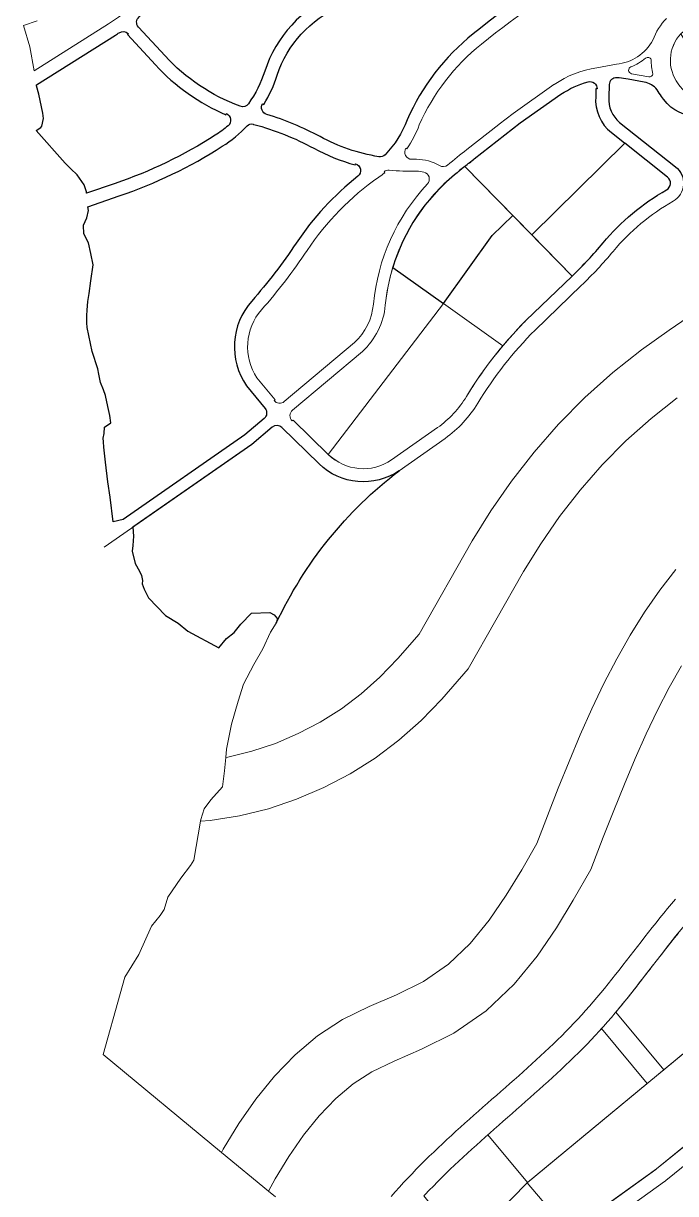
# Model space of a CAD drawing. Header units: inches. Extents: x 175034 to 178872, y 2971410 to 2975180.
# Drawn here: x 175858 to 176404, y 2973309 to 2974287 of the extents above; entities that cross this region are included whole.
import ezdxf

# ---------------------------------------------------------------- set-up
doc = ezdxf.new("R2010")
doc.units = ezdxf.units.IN
doc.header["$MEASUREMENT"] = 0
for name, color, linetype, lineweight in [('pre-E4-Flood Prone-b', 105, 'Continuous', 13), ('pre-E5-national imp open space', 116, 'Continuous', 13), ('pre-institutional', 145, 'Continuous', 13), ('pre-UC-1-existing', 20, 'Continuous', 13), ('pre-uv-2-high desity', 31, 'Continuous', 13), ('pre-uv-3-low desity', 41, 'Continuous', 13), ('Roads-Proposed', 1, 'Continuous', 13), ('Waterbody_bndry', 130, 'Continuous', 13)]:
    doc.layers.add(name, color=color, linetype=linetype, lineweight=lineweight)

msp = doc.modelspace()

# ---------------------------------------------------------------- linework, layer by layer
at = {"layer": 'pre-E4-Flood Prone-b', "flags": 128}
for points in [[(176420.06, 2974044.99), (176398.83, 2974030.53), (176375.63, 2974014.04), (176351.53, 2973995.1), (176328.09, 2973974.19), (176306.1, 2973951.92), (176285.68, 2973928.57), (176266.86, 2973904.37), (176249.62, 2973879.59), (176233.87, 2973854.43), (176189.64, 2973776.45), (176171.72, 2973755.98), (176156.57, 2973740.33), (176140.97, 2973726.43), (176124.42, 2973714), (176106.83, 2973702.9), (176088.37, 2973693.23), (176069.24, 2973685.07), (176049.6, 2973678.52), (176029.47, 2973673.63), (176027.63, 2973673.34), (176026.56, 2973662.01), (176025.07, 2973648.6), (176015.24, 2973637.9), (176009.74, 2973630.38), (176006.88, 2973621.38), (176006.63, 2973619.93), (176014.76, 2973620.67), (176039.3, 2973624.57), (176063.43, 2973630.42), (176086.98, 2973638.28), (176109.82, 2973648.02), (176131.82, 2973659.55), (176152.82, 2973672.8), (176172.67, 2973687.71), (176191.22, 2973704.23), (176208.51, 2973722.1), (176230.62, 2973747.34), (176276.83, 2973828.82), (176291.36, 2973852.03), (176307.15, 2973874.73), (176324.26, 2973896.73), (176342.74, 2973917.86), (176362.56, 2973937.93), (176383.65, 2973956.76), (176405.57, 2973973.98)], [(176404.52, 2973830.52), (176390.94, 2973813.07), (176378.18, 2973794.72), (176366.18, 2973775.55), (176354.89, 2973755.64), (176344.22, 2973735.06), (176334.09, 2973713.88), (176324.41, 2973692.18), (176315.09, 2973670.03), (176306.01, 2973647.47), (176297.07, 2973624.57), (176288.1, 2973601.21), (176275.52, 2973579.4), (176262.45, 2973558), (176248.24, 2973537.27), (176232.28, 2973517.77), (176214, 2973500.33), (176193.18, 2973486.01), (176170.6, 2973474.86), (176147.66, 2973464.91), (176125.34, 2973454.04), (176104.58, 2973440.6), (176085.63, 2973424.66), (176068.43, 2973406.8), (176052.79, 2973387.5), (176038.54, 2973367.12), (176025.59, 2973345.89), (176024.1, 2973343.11), (176063.41, 2973310.62), (176068.99, 2973321.03), (176080.41, 2973339.75), (176092.75, 2973357.39), (176105.93, 2973373.65), (176119.83, 2973388.09), (176134.38, 2973400.33), (176149.96, 2973410.42), (176168.56, 2973419.47), (176191.63, 2973429.48), (176218.54, 2973442.77), (176245.63, 2973461.4), (176269.02, 2973483.72), (176288.27, 2973507.24), (176304.44, 2973530.81), (176318.52, 2973553.88), (176333.37, 2973579.63), (176343.7, 2973606.51), (176352.49, 2973629.05), (176361.32, 2973650.99), (176370.29, 2973672.3), (176379.48, 2973692.91), (176388.98, 2973712.76), (176398.84, 2973731.79), (176409.14, 2973749.94)]]:
    msp.add_lwpolyline(points, dxfattribs=at)
at = {"layer": 'pre-E5-national imp open space', "flags": 128}
msp.add_lwpolyline([(176537.28, 2974232.49, 0.000076), (176410.86, 2974152.18, -0.250799), (176402.1, 2974138.3, 0.089715), (176351.94, 2974096.45, -0.02715), (176325.26, 2974067.86), (176286.57, 2974030.66, 0.059917), (176238.61, 2973969.42, -0.103294), (176211.27, 2973940.1), (176172.78, 2973912.95, 0.121342), (176069.99, 2973785.5), (176065.14, 2973778.07), (176058.79, 2973764.19), (176051.1, 2973750.87), (176042.64, 2973734.61), (176038.15, 2973720.42), (176032.52, 2973701.13), (176028.28, 2973680.17), (176027.63, 2973673.34), (176029.47, 2973673.63), (176049.6, 2973678.52), (176069.24, 2973685.07), (176088.37, 2973693.23), (176106.83, 2973702.9), (176124.42, 2973714), (176140.97, 2973726.43), (176156.57, 2973740.33), (176171.72, 2973755.98), (176189.64, 2973776.45), (176233.87, 2973854.43), (176249.62, 2973879.59), (176266.86, 2973904.37), (176285.68, 2973928.57), (176306.1, 2973951.92), (176328.09, 2973974.19), (176351.53, 2973995.1), (176375.63, 2974014.04), (176398.83, 2974030.53), (176420.06, 2974044.99)], format="xyb", dxfattribs=at)
for points in [[(176069.17, 2973305.86), (176063.41, 2973310.62), (176068.99, 2973321.03), (176080.41, 2973339.75), (176092.75, 2973357.39), (176105.93, 2973373.65), (176119.83, 2973388.09), (176134.38, 2973400.33), (176149.96, 2973410.42), (176168.56, 2973419.47), (176191.63, 2973429.48), (176218.54, 2973442.77), (176245.63, 2973461.4), (176269.02, 2973483.72), (176288.27, 2973507.24), (176304.44, 2973530.81), (176318.52, 2973553.88), (176333.37, 2973579.63), (176343.7, 2973606.51), (176352.49, 2973629.05), (176361.32, 2973650.99), (176370.29, 2973672.3), (176379.48, 2973692.91), (176388.98, 2973712.76), (176398.84, 2973731.79), (176409.14, 2973749.94)], [(176404.25, 2973554.79), (176400.88, 2973550.89), (176397.55, 2973546.97), (176394.27, 2973543.03), (176391.03, 2973539.08), (176387.82, 2973535.11), (176384.64, 2973531.15), (176381.49, 2973527.17), (176378.37, 2973523.2), (176375.27, 2973519.22), (176372.18, 2973515.25), (176369.11, 2973511.29), (176366.05, 2973507.33), (176362.99, 2973503.4), (176359.94, 2973499.47), (176356.89, 2973495.56), (176353.84, 2973491.67), (176350.78, 2973487.81), (176347.7, 2973483.97), (176344.62, 2973480.16), (176341.52, 2973476.38), (176338.4, 2973472.63), (176335.26, 2973468.93), (176332.09, 2973465.26), (176328.9, 2973461.64), (176325.66, 2973458.06), (176322.39, 2973454.51), (176319.07, 2973450.99), (176315.71, 2973447.5), (176312.31, 2973444.03), (176308.87, 2973440.58), (176305.4, 2973437.16), (176301.9, 2973433.76), (176298.37, 2973430.38), (176294.81, 2973427.02), (176291.22, 2973423.68), (176287.6, 2973420.35), (176283.96, 2973417.03), (176280.3, 2973413.72), (176276.62, 2973410.43), (176272.93, 2973407.14), (176269.21, 2973403.85), (176265.49, 2973400.57), (176261.75, 2973397.28), (176257.99, 2973394), (176254.23, 2973390.72), (176250.47, 2973387.43), (176246.7, 2973384.13), (176242.92, 2973380.82), (176239.15, 2973377.5), (176235.37, 2973374.17), (176231.6, 2973370.83), (176227.83, 2973367.47), (176224.06, 2973364.09), (176220.31, 2973360.69), (176216.56, 2973357.26), (176212.83, 2973353.82), (176209.1, 2973350.35), (176205.4, 2973346.85), (176201.71, 2973343.33), (176198.04, 2973339.77), (176194.39, 2973336.19), (176190.76, 2973332.57), (176187.16, 2973328.92), (176183.58, 2973325.23), (176180.03, 2973321.51), (176176.52, 2973317.75), (176173.03, 2973313.95), (176169.57, 2973310.11), (176166.15, 2973306.22)]]:
    msp.add_lwpolyline(points, dxfattribs=at)
at = {"layer": 'pre-institutional', "flags": 128}
for points in [[(176538.31, 2974251.53), (176548.66, 2974255.78), (176560.17, 2974260.4), (176572.61, 2974265.19), (176593.96, 2974303.13), (176599.77, 2974316.12), (176603.62, 2974332.94), (176605.02, 2974339.54), (176579.24, 2974349.5), (176424.02, 2974252.5), (176408.53, 2974278.35, 0.364157), (176406.41, 2974236.47), (176407.83, 2974234.6), (176410.16, 2974231.72, 0.221075), (176425.17, 2974226.79), (176430.27, 2974227.54), (176441.45, 2974229.58), (176459.86, 2974232.88), (176481.65, 2974236.8), (176502.73, 2974240.56), (176513.54, 2974243.23), (176526.56, 2974247.19)], [(176317.64, 2974075.79, 0.000038), (176317.68, 2974075.83), (176267.88, 2974126.52), (176250.74, 2974109.69), (176209.85, 2974052.74), (176259.45, 2974017.32, -0.013537), (176271.55, 2974030.95, -0.007806), (176278.86, 2974038.51)], [(176113.48, 2973926.63), (176083.96, 2973955.43), (176083.26, 2973954.71, -0.452517), (176083.59, 2973963.6), (176142.07, 2974012.67, 0.183842), (176161.22, 2974051.44, -0.050067), (176167.46, 2974083), (176209.85, 2974052.74)], [(176259.45, 2974017.32), (176209.85, 2974052.74), (176113.48, 2973926.63, 0.355629), (176166.52, 2973921.99), (176204.93, 2973949.09, 0.103294), (176229.2, 2973975.12, -0.03861)]]:
    msp.add_lwpolyline(points, format="xyb", close=True, dxfattribs=at)
at = {"layer": 'pre-UC-1-existing', "flags": 128}
for points in [[(176394.23, 2973412.05), (176498.23, 2973497.95), (176442.34, 2973565.81, 0.038454), (176392.58, 2973508.9, -0.002058), (176366.42, 2973475.35, -0.0065), (176354.27, 2973460.43)], [(176314.65, 2973276.98), (176314.6, 2973277.04), (176279.91, 2973317.62), (176253.66, 2973290.76), (176227.4, 2973263.9), (176256.04, 2973227.85), (176258.18, 2973232.13), (176261.17, 2973236.2), (176263.95, 2973239.27), (176267.1, 2973241.82, 0.379683), (176267.32, 2973243.13), (176266.91, 2973243.74, -0.414214), (176267.18, 2973245.13), (176273.67, 2973249.51), (176285.47, 2973257.44)]]:
    msp.add_lwpolyline(points, format="xyb", close=True, dxfattribs=at)
for points in [[(176535.3, 2973452.85), (176498.23, 2973497.95), (176279.91, 2973317.62), (176314.6, 2973277.04), (176322.78, 2973282.4), (176328.44, 2973286.43), (176355.59, 2973305.88), (176388.14, 2973329.28), (176421.39, 2973356.23), (176447.35, 2973377.69), (176493.52, 2973415.84), (176499.91, 2973421.14), (176528.73, 2973445.32)], [(176354.27, 2973460.43), (176353.71, 2973459.76), (176350.45, 2973455.92), (176347.16, 2973452.11), (176343.82, 2973448.32), (176342.26, 2973446.6), (176380.31, 2973400.55), (176394.23, 2973412.05)], [(176380.31, 2973400.55), (176342.26, 2973446.6), (176340.43, 2973444.58), (176337.01, 2973440.87), (176333.55, 2973437.2), (176330.06, 2973433.57), (176326.53, 2973429.97), (176322.98, 2973426.4), (176319.39, 2973422.87), (176315.78, 2973419.36), (176312.14, 2973415.88), (176308.49, 2973412.43), (176304.81, 2973409.01), (176301.12, 2973405.6), (176297.41, 2973402.22), (176293.68, 2973398.86), (176289.95, 2973395.51), (176286.2, 2973392.18), (176282.45, 2973388.86), (176278.69, 2973385.55), (176274.93, 2973382.24), (176271.16, 2973378.95), (176267.4, 2973375.66), (176263.63, 2973372.37), (176259.87, 2973369.08), (176256.11, 2973365.79), (176252.36, 2973362.49), (176248.62, 2973359.19), (176246.95, 2973357.71), (176280.3, 2973317.94)], [(176246.95, 2973357.71), (176244.88, 2973355.88), (176241.16, 2973352.56), (176237.45, 2973349.23), (176233.76, 2973345.89), (176230.08, 2973342.53), (176226.42, 2973339.16), (176222.79, 2973335.76), (176219.17, 2973332.35), (176215.57, 2973328.91), (176212, 2973325.46), (176208.46, 2973321.97), (176204.94, 2973318.47), (176201.45, 2973314.93), (176198, 2973311.37), (176194.57, 2973307.78), (176193.47, 2973306.6), (176227.4, 2973263.9), (176253.66, 2973290.76), (176280.27, 2973317.98)]]:
    msp.add_lwpolyline(points, close=True, dxfattribs=at)
msp.add_lwpolyline([(176413.58, 2973308.3), (176416.21, 2973311.99), (176426, 2973325.24), (176434.23, 2973337.21), (176441.49, 2973344.82), (176448.78, 2973350.23), (176459.27, 2973355.72), (176463.24, 2973358.35), (176467.21, 2973361.68), (176471.51, 2973369.06), (176473.6, 2973374.3), (176475.07, 2973377.35), (176478.86, 2973383.58), (176489.95, 2973396.33), (176491.33, 2973397.68), (176482.78, 2973390.61), (176467.21, 2973377.74), (176443.5, 2973358.21), (176429.37, 2973346.5), (176396.06, 2973319.5, -0.014597), (176394.92, 2973318.63), (176340.92, 2973279.85)], format="xyb", dxfattribs=at)
at = {"layer": 'pre-uv-2-high desity', "lineweight": -2, "flags": 128}
for points in [[(176344.66, 2974354.12, 0.002969), (176335.64, 2974348.74, 0.033537), (176234.74, 2974278.26, 0.119877), (176179.45, 2974206.34, -0.10628), (176161.04, 2974177.26, -0.244518), (176155.78, 2974175.54, -0.082492), (176106.6, 2974192.34, 0.049679), (176061.93, 2974210.93, -0.501877), (176058.59, 2974219.84), (176059.44, 2974219.31, 0.060697), (176070.79, 2974243.73, -0.218706), (176123.6, 2974301.03, 0.139123), (176250.38, 2974401.89), (176249.57, 2974402.47, -0.309607), (176255.94, 2974404.79, -0.088441), (176345.03, 2974364.23, -0.5482)], [(176283.78, 2974110.34), (176227.71, 2974167.42, -0.003068), (176235.69, 2974173.74), (176274.1, 2974203.78), (176308.25, 2974227.76, -0.082491), (176330.95, 2974238.19, -0.505446), (176338.52, 2974232.19), (176337.53, 2974232.22), (176337.3, 2974225.79, 0.247839), (176350.54, 2974195.68), (176361.67, 2974186.85)], [(176537.28, 2974232.49), (176532.15, 2974230.6), (176518.19, 2974226.35), (176506.36, 2974223.43), (176484.73, 2974219.58), (176462.95, 2974215.65), (176444.56, 2974212.36), (176433.12, 2974210.27), (176427.51, 2974209.44, -0.233429), (176397.18, 2974219.93), (176394.04, 2974223.82), (176392.46, 2974225.91, -0.024375), (176388.75, 2974231.62, 0.174498), (176377.92, 2974237.92), (176364.36, 2974240.42, 0.018758), (176356.92, 2974241.5, 0.014359), (176354.95, 2974241.65, 0.418362), (176348.66, 2974235.87), (176348.28, 2974225.19, 0.249831), (176357.37, 2974204.3), (176404.16, 2974167.18, -0.250799), (176410.86, 2974152.18, -0.000076)], [(176050.5, 2974202.75, 0.001177), (176051.28, 2974202.54, -0.058014), (176101.39, 2974182.65, 0.055063), (176135.91, 2974168.71), (176136.18, 2974169.68, -0.613301), (176138.27, 2974159.18, 0.07934), (176086.64, 2974103.37, -0.033466), (176049.39, 2974054.88, 0.342537), (176044.99, 2973983.98), (176060.55, 2973965.09, -0.411499), (176059.77, 2973956.68), (176043.51, 2973943.03), (175941.67, 2973872.23), (175933.36, 2973870.16), (175930.95, 2973890.9), (175928.93, 2973903.83), (175927.13, 2973920.22), (175925.52, 2973932.69), (175925.29, 2973937.2), (175925.06, 2973940.31), (175925.89, 2973944.26), (175926.27, 2973949.31), (175931.55, 2973953.18), (175930.69, 2973959.15), (175929.09, 2973966.77), (175927.1, 2973975.94), (175925.28, 2973980.76), (175922.87, 2973986.74), (175921.31, 2973993.71), (175920.59, 2973998.17), (175915.88, 2974012.72), (175911.56, 2974032.87), (175911.44, 2974036.58), (175911.27, 2974042.09), (175911.32, 2974042.68), (175911.71, 2974047.38), (175912.3, 2974054.5), (175913.45, 2974061.3), (175914.72, 2974071.71), (175916.56, 2974085.26), (175914.62, 2974094.54), (175912.77, 2974103.46), (175908.97, 2974111.15), (175908.47, 2974118.26), (175911.41, 2974124.45), (175912.9, 2974130.5), (175912.27, 2974133.56), (175912.23, 2974133.75), (175938.53, 2974142.74, 0.05976), (176024.8, 2974184.27, 0.060613), (176045.56, 2974201.37, -0.289298)], [(176361.67, 2974186.85), (176283.78, 2974110.34), (176317.68, 2974075.83, 0.027112), (176343.51, 2974103.51, -0.089715), (176396.66, 2974147.86, 0.537627), (176397.39, 2974158.51)], [(176250.74, 2974109.69), (176267.88, 2974126.52), (176227.71, 2974167.42, 0.003354), (176219.08, 2974160.4, 0.147592), (176167.46, 2974083), (176209.85, 2974052.74)], [(176172.78, 2973912.95, -0.356833), (176105.74, 2973918.82), (176074.7, 2973949.09, 0.385258), (176066.65, 2973949.39), (176049.59, 2973935.07), (175950.02, 2973865.86), (175950.59, 2973858.23), (175949.89, 2973850.57), (175949.46, 2973845.82), (175951.95, 2973835.49), (175955.56, 2973828.9), (175957.18, 2973825.29), (175957.86, 2973821.23), (175957.84, 2973818.52), (175959.51, 2973813.86), (175963.11, 2973806.62), (175977.23, 2973791.83), (175987.72, 2973785.42), (175995.91, 2973778.89), (176021.98, 2973764.88), (176028.43, 2973772.6), (176034.72, 2973777.67), (176040.22, 2973784.64), (176049.33, 2973793.9), (176064.45, 2973794.45), (176068.14, 2973792.52), (176071.02, 2973789.1), (176069.99, 2973785.5, -0.121342)]]:
    msp.add_lwpolyline(points, format="xyb", close=True, dxfattribs=at)
at = {"layer": 'pre-uv-2-high desity', "flags": 128}
msp.add_lwpolyline([(176341.32, 2974339.32, 0.033537), (176241.63, 2974269.68, 0.119404), (176189.64, 2974202.19, -0.060739), (176179.31, 2974182.23), (176178.48, 2974182.8, 0.606592), (176183.5, 2974173.41, 0.006139), (176187.39, 2974173.5, -0.129999), (176206.51, 2974168.1, 0.314406), (176213.34, 2974168.63, -0.006182), (176229.53, 2974181.61), (176256.3, 2974202.56), (176256.49, 2974202.7), (176256.49, 2974202.7), (176268.14, 2974211.82), (176302.34, 2974235.82), (176302.58, 2974235.99, -0.112187), (176338.16, 2974249.91), (176354.59, 2974252.92, 0.248855), (176385.25, 2974273.07, -0.107928), (176396.59, 2974291.19)], format="xyb", dxfattribs=at)
at = {"layer": 'pre-uv-2-high desity', "ltscale": 0.1, "flags": 128}
msp.add_lwpolyline([(176160.17, 2974163, -0.197303), (176164.54, 2974164.29, 0.03407), (176187.48, 2974163.51, -0.052356), (176193.45, 2974162.73, -0.574766), (176196.44, 2974152.8, 0.165333), (176151.28, 2974052.4, -0.182617), (176135.45, 2974020.17), (176076.64, 2973970.83, -0.418252), (176068.15, 2973971.61), (176068.92, 2973972.24), (176053.82, 2973990.57, -0.339723), (176057.65, 2974047.61, 0.033466), (176095.8, 2974097.27, -0.093824), (176155.7, 2974158.41, 0.017117), (176160.79, 2974162.22), (176160.17, 2974163)], format="xyb", close=True, dxfattribs=at)
at = {"layer": 'pre-uv-3-low desity', "lineweight": -2, "flags": 128}
for points in [[(175976.87, 2974259.83), (175954.54, 2974284, -0.405767), (175955.06, 2974292.41, 0.109064), (175989.74, 2974342.18, -0.085981), (176041.59, 2974405.54, 0.016645), (176109.29, 2974454.67, -0.001196), (176114.41, 2974458.6, -0.403503), (176122.69, 2974457.65), (176137.7, 2974439.42, 0.211358), (176203.12, 2974413.03, -0.025792), (176231.69, 2974409.86, -0.567995), (176235.47, 2974400.27, -0.13021), (176119.36, 2974311.18, 0.218706), (176060.33, 2974247.13, -0.076339), (176046.63, 2974219.92, -0.346169), (176039.66, 2974217.78, -0.117898)], [(175938.44, 2974279.27, -0.369689), (175946.15, 2974278.34), (175945.42, 2974277.66), (175968.79, 2974252.37, 0.105257), (176027.79, 2974210.68), (176028.18, 2974211.6, -0.557466), (176029.69, 2974201.51, -0.037279), (176018.88, 2974193.54, -0.05976), (175934.97, 2974153.15), (175911.17, 2974145.01), (175911.1, 2974146.28), (175909.04, 2974152.06), (175903.19, 2974160.35), (175897.97, 2974165.5), (175893.35, 2974170.23), (175868.96, 2974197.58), (175872.93, 2974200.06), (175873.64, 2974201), (175875.03, 2974207.45), (175874.66, 2974211.96), (175871.21, 2974227.96), (175869.31, 2974234.93), (175869.16, 2974235.78), (175935.46, 2974277.31, 0.006348)]]:
    msp.add_lwpolyline(points, format="xyb", close=True, dxfattribs=at)
at = {"layer": 'pre-uv-3-low desity', "ltscale": 0.1, "flags": 128}
msp.add_lwpolyline([(175979.82, 2974346.98, -0.155049), (175929.58, 2974286.6), (175867.18, 2974247.51), (175863.82, 2974267.46), (175858.28, 2974285.42), (175869.71, 2974289.1)], format="xyb", dxfattribs=at)
at = {"layer": 'Roads-Proposed', "ltscale": 0.1, "flags": 128}
for points in [[(175976.87, 2974259.83), (175954.54, 2974284, -0.405767), (175955.06, 2974292.41, 0.109064), (175989.74, 2974342.18, -0.085981), (176041.59, 2974405.54, 0.016645), (176109.29, 2974454.67, -0.001196), (176114.41, 2974458.6, -0.403503), (176122.69, 2974457.65), (176137.7, 2974439.42, 0.211358), (176203.12, 2974413.03, -0.025792), (176231.69, 2974409.86, -0.567995), (176235.47, 2974400.27, -0.13021), (176119.36, 2974311.18, 0.218706), (176060.33, 2974247.13, -0.076339), (176046.63, 2974219.92, -0.346169), (176039.66, 2974217.78, -0.117898)], [(176366.8, 2974250.71, 0.081812), (176379.13, 2974257.95, -0.501822), (176383.81, 2974256.82, 0.06287), (176385.17, 2974244.72, -0.413719), (176381.67, 2974242.32), (176367.33, 2974244.96, -0.757299)]]:
    msp.add_lwpolyline(points, format="xyb", close=True, dxfattribs=at)
at = {"layer": 'Roads-Proposed', "lineweight": -2, "flags": 128}
msp.add_lwpolyline([(176058.59, 2974219.84), (176058.59, 2974219.84), (176059.44, 2974219.31, 0.060697), (176070.79, 2974243.73, -0.218706), (176123.6, 2974301.03, 0.139123), (176250.38, 2974401.89), (176249.57, 2974402.47, -0.309607), (176255.94, 2974404.79, -0.088441), (176345.03, 2974364.23, -0.5482), (176344.66, 2974354.12, 0.002969), (176335.64, 2974348.74, 0.033537), (176234.74, 2974278.26, 0.119877), (176179.45, 2974206.34, -0.10628), (176161.04, 2974177.26, -0.244518), (176155.78, 2974175.54, -0.082492), (176106.6, 2974192.34, 0.049679), (176061.93, 2974210.93, -0.501877), (176058.59, 2974219.84, 0.501877)], format="xyb", dxfattribs=at)
at = {"layer": 'Roads-Proposed', "ltscale": 0.1, "flags": 128}
for points in [[(175867.18, 2974247.51), (175929.58, 2974286.6, 0.155049), (175979.82, 2974346.98, -0.087348)], [(175869.16, 2974235.78), (175935.46, 2974277.31, 0.006348), (175938.44, 2974279.27, -0.369689), (175946.15, 2974278.34), (175945.42, 2974277.66), (175968.79, 2974252.37, 0.105257), (176027.79, 2974210.68), (176028.18, 2974211.6, -0.557466), (176029.69, 2974201.51, -0.037279), (176018.88, 2974193.54, -0.05976), (175934.97, 2974153.15), (175911.17, 2974145.01)]]:
    msp.add_lwpolyline(points, format="xyb", dxfattribs=at)
at = {"layer": 'Roads-Proposed', "flags": 128}
for points in [[(176396.59, 2974291.19, 0.107928), (176385.25, 2974273.07, -0.248855), (176354.59, 2974252.92), (176338.16, 2974249.91, 0.112187), (176302.58, 2974235.99), (176302.34, 2974235.82), (176268.14, 2974211.82), (176256.49, 2974202.7), (176256.49, 2974202.7), (176256.3, 2974202.56), (176229.53, 2974181.61, 0.006182), (176213.34, 2974168.63, -0.314406), (176206.51, 2974168.1, 0.129999), (176187.39, 2974173.5, -0.006139), (176183.5, 2974173.41, -0.606592), (176178.48, 2974182.8), (176179.31, 2974182.23, 0.060739), (176189.64, 2974202.19, -0.119404), (176241.63, 2974269.68, -0.033537), (176341.32, 2974339.32, -0.019203)], [(176424.45, 2974291.07), (176415.32, 2974284.05), (176408.57, 2974278.39, 0.364629), (176406.41, 2974236.47), (176407.83, 2974234.6), (176410.16, 2974231.72, 0.235734), (176426.2, 2974226.94), (176430.27, 2974227.54), (176441.45, 2974229.58), (176459.86, 2974232.88), (176481.65, 2974236.8), (176502.73, 2974240.56), (176513.54, 2974243.23), (176526.56, 2974247.19), (176538.31, 2974251.53), (176548.66, 2974255.78), (176560.17, 2974260.4), (176572.61, 2974265.19), (176575.58, 2974266.33), (176584.42, 2974269.26), (176589.6, 2974270.42, -0.12911), (176618.24, 2974269.41), (176630.06, 2974265.33)], [(176427.51, 2974209.44, -0.233429), (176397.18, 2974219.93), (176394.04, 2974223.82), (176392.46, 2974225.91, -0.024375), (176388.75, 2974231.62, 0.174499), (176377.92, 2974237.92), (176364.36, 2974240.42, 0.018758), (176356.92, 2974241.5, 0.014359), (176354.95, 2974241.65, 0.418362), (176348.66, 2974235.87), (176348.28, 2974225.19, 0.249831), (176357.37, 2974204.3), (176404.16, 2974167.18, -0.535267), (176402.1, 2974138.3, 0.089715), (176351.94, 2974096.45, -0.02715), (176325.26, 2974067.86), (176286.57, 2974030.66, 0.059917), (176238.61, 2973969.42, -0.103294), (176211.27, 2973940.1), (176172.78, 2973912.95, -0.356833), (176105.74, 2973918.82), (176074.7, 2973949.09, 0.385258), (176066.65, 2973949.39), (176049.59, 2973935.07), (175925.85, 2973849.05)], [(176083.26, 2973954.71, -0.452517), (176083.59, 2973963.6), (176142.07, 2974012.67, 0.183842), (176161.22, 2974051.44, -0.199131), (176219.08, 2974160.4, -0.006422), (176235.69, 2974173.74), (176274.1, 2974203.78), (176308.25, 2974227.76, -0.082491), (176330.95, 2974238.19, -0.505446), (176338.52, 2974232.19), (176337.53, 2974232.22), (176337.3, 2974225.79, 0.247839), (176350.54, 2974195.68), (176397.39, 2974158.51, -0.537627), (176396.66, 2974147.86, 0.089715), (176343.51, 2974103.51, -0.02715), (176317.64, 2974075.79), (176278.86, 2974038.51, 0.060004), (176229.2, 2973975.12, -0.103294), (176204.93, 2973949.09), (176166.52, 2973921.99, -0.356269), (176113.42, 2973926.7), (176083.96, 2973955.43), (176083.26, 2973954.71)], [(175912.23, 2974133.75), (175912.23, 2974133.75), (175938.53, 2974142.74, 0.05976), (176024.8, 2974184.27, 0.060613), (176045.56, 2974201.37, -0.289298), (176050.5, 2974202.75, 0.001176), (176051.28, 2974202.54, -0.058014), (176101.39, 2974182.65, 0.055063), (176135.91, 2974168.71), (176136.18, 2974169.68, -0.613767), (176138.26, 2974159.18, 0.079331), (176086.64, 2974103.37, -0.033466), (176049.39, 2974054.88, 0.342537), (176044.99, 2973983.98), (176060.55, 2973965.09, -0.411499), (176059.77, 2973956.68), (176043.51, 2973943.03), (175941.67, 2973872.23)], [(176340.92, 2973279.85), (176340.92, 2973279.85), (176394.92, 2973318.63, 0.014597), (176396.06, 2973319.5), (176429.37, 2973346.5), (176443.5, 2973358.21), (176467.21, 2973377.74), (176482.78, 2973390.61), (176491.33, 2973397.68), (176497.54, 2973402.81), (176502.69, 2973407.06), (176504.69, 2973408.71), (176506.64, 2973410.32), (176507.6, 2973411.11), (176536.83, 2973435.69, 0.043121), (176539.83, 2973438.69), (176576.07, 2973481.77)], [(176421.45, 2973356.17), (176388.19, 2973329.21, -0.014597), (176387.63, 2973328.78), (176323.64, 2973282.84, -0.012819)]]:
    msp.add_lwpolyline(points, format="xyb", dxfattribs=at)
msp.add_lwpolyline([(176160.17, 2974163, -0.197303), (176164.54, 2974164.29, 0.03407), (176187.48, 2974163.51, -0.052356), (176193.45, 2974162.73, -0.574766), (176196.44, 2974152.8, 0.165333), (176151.28, 2974052.4, -0.182617), (176135.45, 2974020.17), (176076.64, 2973970.83, -0.418252), (176068.15, 2973971.61), (176068.92, 2973972.24), (176053.82, 2973990.57, -0.339723), (176057.65, 2974047.61, 0.033466), (176095.8, 2974097.27, -0.093824), (176155.7, 2974158.41, 0.017117), (176160.79, 2974162.22), (176160.17, 2974163)], format="xyb", close=True, dxfattribs=at)
for points in [[(176166.15, 2973306.22), (176169.57, 2973310.11), (176173.03, 2973313.95), (176176.52, 2973317.75), (176180.03, 2973321.51), (176183.58, 2973325.23), (176187.16, 2973328.92), (176190.76, 2973332.57), (176194.39, 2973336.19), (176198.04, 2973339.77), (176201.71, 2973343.33), (176205.4, 2973346.85), (176209.1, 2973350.35), (176212.83, 2973353.82), (176216.56, 2973357.26), (176220.31, 2973360.69), (176224.06, 2973364.09), (176227.83, 2973367.47), (176231.6, 2973370.83), (176235.37, 2973374.17), (176239.15, 2973377.5), (176242.92, 2973380.82), (176246.7, 2973384.13), (176250.47, 2973387.43), (176254.23, 2973390.72), (176257.99, 2973394), (176261.75, 2973397.28), (176265.49, 2973400.57), (176269.21, 2973403.85), (176272.93, 2973407.14), (176276.62, 2973410.43), (176280.3, 2973413.72), (176283.96, 2973417.03), (176287.6, 2973420.35), (176291.22, 2973423.68), (176294.81, 2973427.02), (176298.37, 2973430.38), (176301.9, 2973433.76), (176305.4, 2973437.16), (176308.87, 2973440.58), (176312.31, 2973444.03), (176315.71, 2973447.5), (176319.07, 2973450.99), (176322.39, 2973454.51), (176325.66, 2973458.06), (176328.9, 2973461.64), (176332.09, 2973465.26), (176335.26, 2973468.93), (176338.4, 2973472.63), (176341.52, 2973476.38), (176344.62, 2973480.16), (176347.7, 2973483.97), (176350.78, 2973487.81), (176353.84, 2973491.67), (176356.89, 2973495.56), (176359.94, 2973499.47), (176362.99, 2973503.4), (176366.05, 2973507.33), (176369.11, 2973511.29), (176372.18, 2973515.25), (176375.27, 2973519.22), (176378.37, 2973523.2), (176381.49, 2973527.17), (176384.64, 2973531.15), (176387.82, 2973535.11), (176391.03, 2973539.08), (176394.27, 2973543.03), (176397.55, 2973546.97), (176400.88, 2973550.89), (176404.25, 2973554.79)], [(176194.57, 2973307.78), (176198, 2973311.37), (176201.45, 2973314.93), (176204.94, 2973318.47), (176208.46, 2973321.97), (176212, 2973325.46), (176215.57, 2973328.91), (176219.17, 2973332.35), (176222.79, 2973335.76), (176226.42, 2973339.16), (176230.08, 2973342.53), (176233.76, 2973345.89), (176237.45, 2973349.23), (176241.16, 2973352.56), (176244.88, 2973355.88), (176248.62, 2973359.19), (176252.36, 2973362.49), (176256.11, 2973365.79), (176259.87, 2973369.08), (176263.63, 2973372.37), (176267.4, 2973375.66), (176271.16, 2973378.95), (176274.93, 2973382.24), (176278.69, 2973385.55), (176282.45, 2973388.86), (176286.2, 2973392.18), (176289.95, 2973395.51), (176293.68, 2973398.86), (176297.41, 2973402.22), (176301.12, 2973405.6), (176304.81, 2973409.01), (176308.49, 2973412.43), (176312.14, 2973415.88), (176315.78, 2973419.36), (176319.39, 2973422.87), (176322.98, 2973426.4), (176326.53, 2973429.97), (176330.06, 2973433.57), (176333.55, 2973437.2), (176337.01, 2973440.87), (176340.43, 2973444.58), (176343.82, 2973448.32), (176347.16, 2973452.11), (176350.45, 2973455.92), (176353.71, 2973459.76), (176356.93, 2973463.63), (176360.12, 2973467.52), (176363.29, 2973471.43), (176366.42, 2973475.35), (176369.54, 2973479.29), (176372.64, 2973483.23), (176375.72, 2973487.18), (176378.79, 2973491.13), (176381.86, 2973495.09), (176384.92, 2973499.04), (176387.98, 2973502.99), (176391.05, 2973506.93), (176394.12, 2973510.86), (176397.2, 2973514.78), (176400.29, 2973518.69), (176403.4, 2973522.57), (176406.53, 2973526.44)]]:
    msp.add_lwpolyline(points, dxfattribs=at)
at = {"layer": 'Waterbody_bndry', "flags": 128}
msp.add_lwpolyline([(176405.57, 2973973.98), (176383.65, 2973956.76), (176362.56, 2973937.93), (176342.74, 2973917.86), (176324.26, 2973896.73), (176307.15, 2973874.73), (176291.36, 2973852.03), (176276.83, 2973828.82), (176230.62, 2973747.34), (176208.51, 2973722.1), (176191.22, 2973704.23), (176172.67, 2973687.71), (176152.82, 2973672.8), (176131.82, 2973659.55), (176109.82, 2973648.02), (176086.98, 2973638.28), (176063.43, 2973630.42), (176039.3, 2973624.57), (176014.76, 2973620.67), (176006.63, 2973619.93), (176001.05, 2973587.32), (175998.12, 2973582.84), (175990.1, 2973572.27), (175979.24, 2973556.57), (175976.12, 2973546.08), (175972.88, 2973541.19), (175965.52, 2973532.23), (175954.86, 2973508.41), (175943.28, 2973489.51), (175939.34, 2973475.77), (175925.15, 2973424.89), (176024.1, 2973343.11), (176025.59, 2973345.89), (176038.54, 2973367.12), (176052.79, 2973387.5), (176068.43, 2973406.8), (176085.63, 2973424.66), (176104.58, 2973440.6), (176125.34, 2973454.04), (176147.66, 2973464.91), (176170.6, 2973474.86), (176193.18, 2973486.01), (176214, 2973500.33), (176232.28, 2973517.77), (176248.24, 2973537.27), (176262.45, 2973558), (176275.52, 2973579.4), (176288.1, 2973601.21), (176297.07, 2973624.57), (176306.01, 2973647.47), (176315.09, 2973670.03), (176324.41, 2973692.18), (176334.09, 2973713.88), (176344.22, 2973735.06), (176354.89, 2973755.64), (176366.18, 2973775.55), (176378.18, 2973794.72), (176390.94, 2973813.07), (176404.52, 2973830.52)], dxfattribs=at)

doc.saveas('drawing.dxf')
